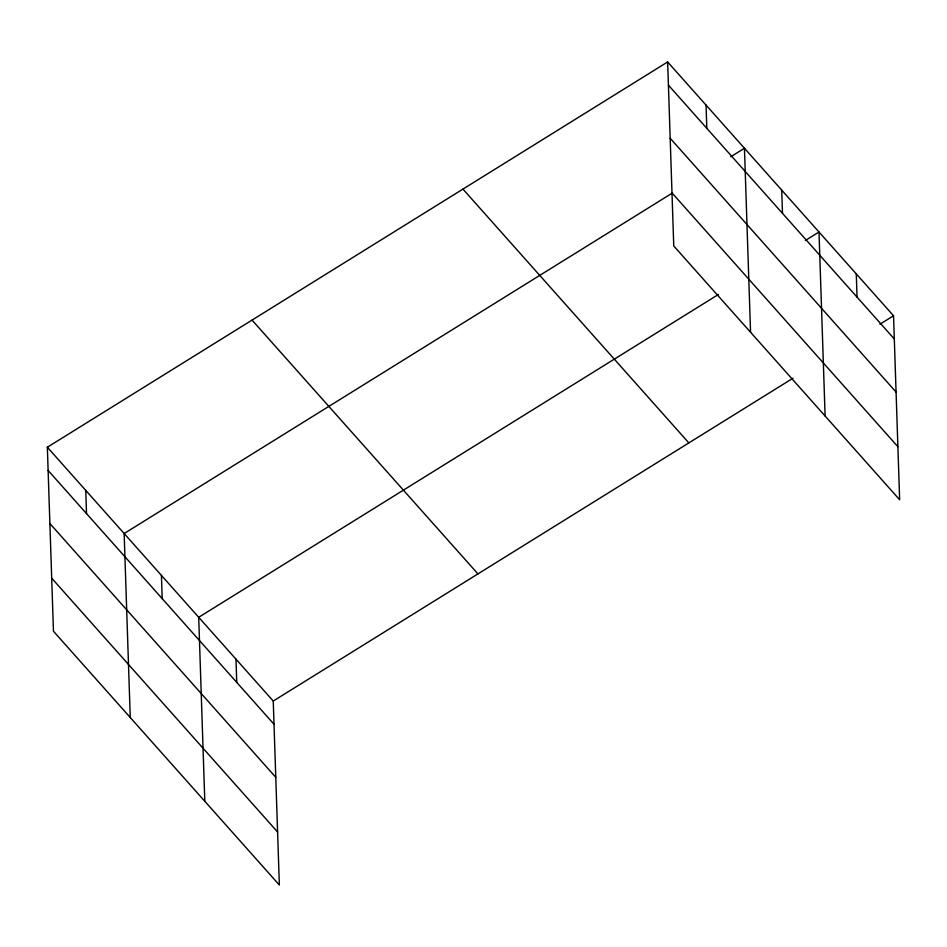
<?xml version="1.0" encoding="UTF-8"?>
<svg xmlns="http://www.w3.org/2000/svg" width="947" height="947" viewBox="0 0 947 947"><rect width="100%" height="100%" fill="white"/><g stroke="black" fill="none" stroke-linecap="round" stroke-linejoin="round"><path stroke-width="1.42" d="M47.35 447.233L273.245 701.04L279.353 885.043L53.458 631.235L47.35 447.233L667.647 61.957L893.542 315.765L899.65 499.767L673.755 245.96L667.647 61.957M672.5 192.951L124.152 533.528L130.26 717.53M730.812 156.729L744.449 148.253L750.557 332.255M718.513 294.422L198.704 617.29L204.801 801.28M805.352 240.491L819.001 232.015L825.109 416.005M273.245 701.04L793.053 378.184M879.905 324.241L893.542 315.765M668.416 85.183L894.311 338.99M670.18 138.238L896.075 392.046M671.991 192.904L897.886 446.712M462.953 189.104L688.848 442.912M252.044 320.098L477.951 573.906M48.119 470.458L274.014 724.266M49.883 523.513L275.778 777.321M51.694 578.179L277.589 831.987M856.277 273.884L857.047 297.109M781.725 190.134L782.494 213.359M706.048 105.105L706.817 128.33M235.981 659.171L236.75 682.385M161.428 575.409L162.197 598.634M85.751 490.38L86.52 513.605"/></g></svg>
